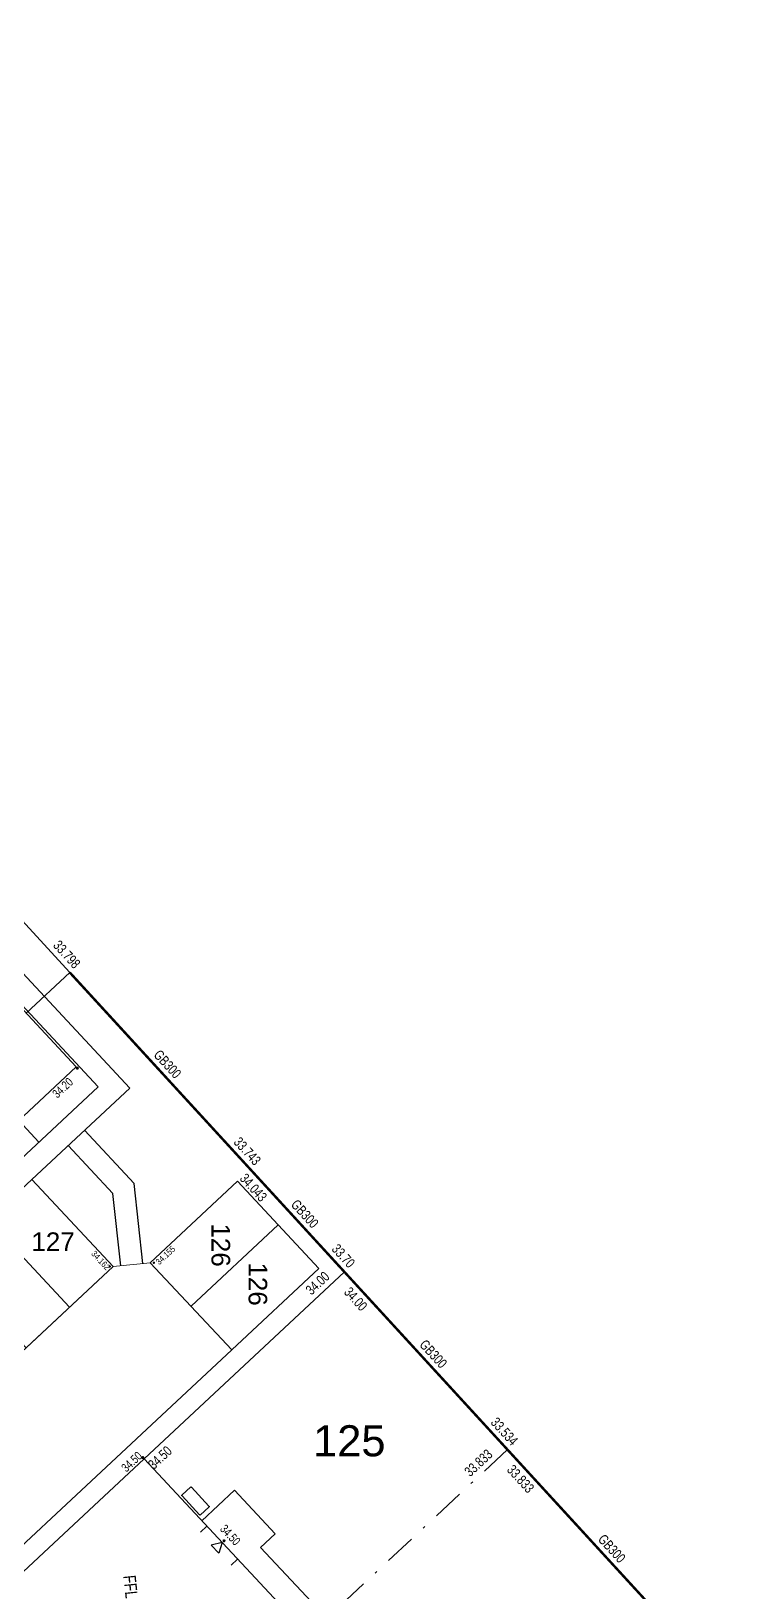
# Model space of a CAD drawing. Header units: metres. Extents: x 337936 to 338610, y 373199 to 374026.
# Drawn here: x 337989.9 to 338018.1, y 373963.2 to 374026 of the extents above; entities that cross this region are included whole.
import ezdxf

# ---------------------------------------------------------------- set-up
doc = ezdxf.new("R2010")
doc.units = ezdxf.units.M
doc.linetypes.add('DASHDOT', pattern=[25.4, 12.7, -6.35, 0, -6.35])
doc.linetypes.add('DASHED2', pattern=[0.375, 0.25, -0.125])
for name, color, linetype in [('A-WH_HT-Services-ASHP', 252, 'Continuous'), ('A-WH_HT-Wall-Structure', 252, 'Continuous'), ('DGL-Paths', 252, 'Continuous'), ('EXTERNAL_WORKS_BACK_OF_FOOTWAY_LEVELS', 7, 'Continuous'), ('HOUSE_EXTERNAL_LEVELS', 7, 'Continuous'), ('HOUSE_SLAB_LEVEL', 7, 'Continuous'), ('PLOT_BOUNDARY_ANNOTATION', 7, 'Continuous'), ('PLOT_BOUNDARY_GRAVEL_BOARD', 7, 'Continuous')]:
    doc.layers.add(name, color=color, linetype=linetype)
doc.layers.add('A-WH_HT-Wall-Door Openings', color=252, linetype='Continuous', plot=False)
for name, color, linetype, lineweight in [('DGL_BT Rear Fencing', 252, 'DASHDOT', 9), ('DGL_BT-Replacement Fence', 252, 'FENCELINE2', 9), ('DGL_BT-Screen Fence', 252, 'FENCELINE2', 9), ('DGL_DRIVE', 252, 'Continuous', 9), ('DGL_Plot Parking', 252, 'Continuous', 9), ('DGL_PlotNo', 252, 'Continuous', 9)]:
    doc.layers.add(name, color=color, linetype=linetype, lineweight=lineweight)
doc.layers.add('HOUSE_DOORS', color=3, linetype='Continuous', true_color=0x00ff00)
doc.styles.add('AnnotativeArial', font='arial.ttf', dxfattribs={"height": 2})
doc.styles.add('ESTROAD', font='arial.ttf', dxfattribs={"width": 0.75})
doc.linetypes.add('FENCELINE2', pattern='A,6.35,-2.54,[132,ltypeshp.shx,S=2.54,R=0,X=-2.54,Y=0],-2.54,25.4', length=36.83)

msp = doc.modelspace()

# ---------------------------------------------------------------- hatches: boundary and pattern name
at = {"layer": 'EXTERNAL_WORKS_BACK_OF_FOOTWAY_LEVELS'}
h = msp.add_hatch(color=256, dxfattribs=at)
edge = h.paths.add_edge_path(flags=17)
edge.add_ellipse((337993.073, 373976.305), major_axis=(0.0354, 0.0354), ratio=1, start_angle=45, end_angle=225, ccw=False)
edge.add_ellipse((337993.073, 373976.305), major_axis=(0.0354, 0.0354), ratio=1, start_angle=225, end_angle=405, ccw=False)
h = msp.add_hatch(color=256, dxfattribs=at)
edge = h.paths.add_edge_path(flags=17)
edge.add_ellipse((337994.847, 373976.455), major_axis=(0.0354, 0.0354), ratio=1, start_angle=45, end_angle=225, ccw=False)
edge.add_ellipse((337994.847, 373976.455), major_axis=(0.0354, 0.0354), ratio=1, start_angle=225, end_angle=405, ccw=False)
at = {"layer": 'HOUSE_EXTERNAL_LEVELS'}
h = msp.add_hatch(color=256, dxfattribs=at)
edge = h.paths.add_edge_path(flags=17)
edge.add_ellipse((337991.769, 373984.286), major_axis=(0.0448, 0.0448), ratio=1, start_angle=268.01996, end_angle=448.01996, ccw=False)
edge.add_ellipse((337991.769, 373984.286), major_axis=(0.0448, 0.0448), ratio=1, start_angle=88.01996, end_angle=268.01996, ccw=False)
h = msp.add_hatch(color=256, dxfattribs=at)
edge = h.paths.add_edge_path(flags=17)
edge.add_ellipse((337994.402, 373968.62), major_axis=(0.0448, 0.0448), ratio=1, start_angle=268, end_angle=448, ccw=False)
edge.add_ellipse((337994.402, 373968.62), major_axis=(0.0448, 0.0448), ratio=1, start_angle=88, end_angle=268, ccw=False)
h = msp.add_hatch(color=256, dxfattribs=at)
edge = h.paths.add_edge_path(flags=17)
edge.add_ellipse((337997.673, 373965.27), major_axis=(0.0448, 0.0448), ratio=1, start_angle=88, end_angle=268, ccw=False)
edge.add_ellipse((337997.673, 373965.27), major_axis=(0.0448, 0.0448), ratio=1, start_angle=268, end_angle=448, ccw=False)
h = msp.add_hatch(color=256, dxfattribs=at)
edge = h.paths.add_edge_path(flags=17)
edge.add_ellipse((337997.673, 373965.27), major_axis=(0.0448, 0.0448), ratio=1, start_angle=88, end_angle=268, ccw=False)
edge.add_ellipse((337997.673, 373965.27), major_axis=(0.0448, 0.0448), ratio=1, start_angle=268, end_angle=448, ccw=False)
h = msp.add_hatch(color=256, dxfattribs=at)
edge = h.paths.add_edge_path(flags=17)
edge.add_ellipse((337997.673, 373965.27), major_axis=(0.0448, 0.0448), ratio=1, start_angle=88, end_angle=268, ccw=False)
edge.add_ellipse((337997.673, 373965.27), major_axis=(0.0448, 0.0448), ratio=1, start_angle=268, end_angle=448, ccw=False)

# ---------------------------------------------------------------- linework, layer by layer
at = {"layer": 'A-WH_HT-Services-ASHP'}
msp.add_lwpolyline([(337996.731, 373966.313, -0.414214), (337996.688, 373966.314), (337995.982, 373967.071, -0.414214), (337995.984, 373967.113), (337996.319, 373967.426, -0.414214), (337996.361, 373967.424), (337997.067, 373966.667, -0.414214), (337997.066, 373966.625)], format="xyb", close=True, dxfattribs=at)
at = {"layer": 'A-WH_HT-Wall-Door Openings', "linetype": 'ByBlock'}
for p, q in [((337996.977, 373965.858), (337996.719, 373965.618)), ((337998.211, 373964.534), (337997.953, 373964.294))]:
    msp.add_line(p, q, dxfattribs=at)
at = {"layer": 'A-WH_HT-Wall-Structure', "lineweight": -3}
msp.add_lwpolyline([(337981.947, 373987.98), (337985.358, 373991.161), (337991.719, 373984.339), (337988.308, 373981.159)], dxfattribs=at)
msp.add_lwpolyline([(337987.959, 373962.511), (337993.553, 373956.512), (338000.046, 373962.567), (337994.452, 373968.566)], close=True, dxfattribs=at)
at = {"layer": 'DGL-Paths'}
for points in [[(337989.941, 373979.811), (337993.882, 373983.486), (337984.861, 373993.159), (337980.757, 373989.332), (337981.984, 373988.015), (337983.739, 373989.652), (337983.126, 373990.31), (337984.817, 373991.887), (337992.61, 373983.53), (337982.233, 373973.853), (337968.574, 373988.501), (337968.793, 373988.705)], [(337989.347, 373980.488), (337988.529, 373981.365), (337989.407, 373982.184), (337990.225, 373981.306)], [(337994.408, 373976.428), (337994.062, 373979.643), (337992.062, 373981.788)], [(337993.513, 373976.332), (337993.2, 373979.249), (337991.404, 373981.175)]]:
    msp.add_lwpolyline(points, dxfattribs=at)
at = {"layer": 'DGL-Paths', "flags": 128}
msp.add_lwpolyline([(337996.775, 373966.074), (337998.092, 373967.302), (337999.729, 373965.546), (337999.144, 373965.001), (338001.391, 373962.591)], dxfattribs=at)
at = {"layer": 'DGL_BT Rear Fencing', "ltscale": 0.1}
msp.add_lwpolyline([(338009.078, 373968.939), (338001.45, 373961.825)], dxfattribs=at)
at = {"layer": 'DGL_BT-Replacement Fence', "ltscale": 0.05}
for points in [[(337956.714, 374026.013), (337991.467, 373988.133)], [(338002.518, 373976.088), (337991.467, 373988.133)], [(338002.518, 373976.088), (338061.039, 373912.303)]]:
    msp.add_lwpolyline(points, dxfattribs=at)
at = {"layer": 'DGL_BT-Screen Fence', "ltscale": 0.03}
msp.add_line((337989.709, 373986.494), (337991.467, 373988.133), dxfattribs=at)
msp.add_lwpolyline([(337994.452, 373968.566), (338002.518, 373976.088)], dxfattribs=at)
at = {"layer": 'DGL_DRIVE'}
for p, q in [((337988.186, 373978.174), (337991.459, 373974.663)), ((337999.853, 373977.979), (337996.343, 373974.705))]:
    msp.add_line(p, q, dxfattribs=at)
for points in [[(337993.215, 373976.3), (337989.941, 373979.811), (337986.43, 373976.537), (337989.704, 373973.027)], [(337997.98, 373972.95), (338001.49, 373976.223), (337998.216, 373979.734), (337994.706, 373976.46)]]:
    msp.add_lwpolyline(points, close=True, dxfattribs=at)
msp.add_lwpolyline([(337978.068, 373962.175), (337993.215, 373976.3), (337994.706, 373976.46), (337997.98, 373972.95), (337982.823, 373958.816)], dxfattribs=at)
at = {"layer": 'HOUSE_DOORS'}
for p, q in [((337997.594, 373965.196), (337997.155, 373965.095)), ((337997.594, 373965.196), (337997.155, 373965.095)), ((337997.594, 373965.196), (337997.155, 373965.095)), ((337997.155, 373965.095), (337997.462, 373964.766)), ((337997.155, 373965.095), (337997.462, 373964.766)), ((337997.155, 373965.095), (337997.462, 373964.766)), ((337997.594, 373965.196), (337997.462, 373964.766)), ((337997.594, 373965.196), (337997.462, 373964.766)), ((337997.594, 373965.196), (337997.462, 373964.766))]:
    msp.add_line(p, q, dxfattribs=at)
at = {"layer": 'PLOT_BOUNDARY_GRAVEL_BOARD', "color": 130, "linetype": 'DASHED2', "ltscale": 2, "const_width": 0.1}
for points in [[(337991.467, 373988.133), (337998.732, 373980.215)], [(337998.732, 373980.215), (338002.518, 373976.088)], [(338002.518, 373976.088), (338009.078, 373968.939)], [(338009.078, 373968.939), (338016.889, 373960.424)]]:
    msp.add_lwpolyline(points, dxfattribs=at)

# ---------------------------------------------------------------- texts
at = {"layer": 'DGL_Plot Parking', "insert": (337990.79, 373977.303), "char_height": 0.75, "attachment_point": 5, "style": 'AnnotativeArial'}
msp.add_mtext('127', dxfattribs=at)
at = {"layer": 'DGL_Plot Parking', "char_height": 0.75, "attachment_point": 5, "rotation": 270, "style": 'AnnotativeArial'}
for insert in [(337997.537, 373977.168), (337999.029, 373975.599)]:
    msp.add_mtext('126', dxfattribs=dict(at, insert=insert))
at = {"layer": 'DGL_PlotNo', "insert": (338002.715, 373969.284), "char_height": 1.25, "width": 2.66537, "attachment_point": 5, "style": 'AnnotativeArial'}
msp.add_mtext('125', dxfattribs=at)
at = {"layer": 'EXTERNAL_WORKS_BACK_OF_FOOTWAY_LEVELS', "linetype": 'Continuous', "style": 'ESTROAD', "width": 0.75}
for s, rotation, p in [('34.162', 313, (337992.305, 373976.802)), ('34.155', 43, (337995.065, 373976.353))]:
    msp.add_text(s, height=0.25, rotation=rotation, dxfattribs=at).set_placement(p)
at = {"layer": 'HOUSE_DOORS', "color": 100, "linetype": 'Continuous', "style": 'ESTROAD', "width": 0.75}
msp.add_text('34.50', height=0.35, rotation=313, dxfattribs=at).set_placement((337997.485, 373965.72))
at = {"layer": 'HOUSE_EXTERNAL_LEVELS', "color": 0, "linetype": 'Continuous', "style": 'ESTROAD', "width": 0.75}
for s, rotation, p in [('34.20', 43.01996, (337990.961, 373983.055)), ('34.50', 43, (337993.74, 373968.009))]:
    msp.add_text(s, height=0.35, rotation=rotation, dxfattribs=at).set_placement(p)
at = {"layer": 'HOUSE_SLAB_LEVEL', "color": 1, "linetype": 'Continuous', "true_color": 0xff0000, "style": 'ESTROAD', "width": 0.75}
msp.add_text('FFL 34.650', height=0.5, rotation=276, dxfattribs=at).set_placement((337993.616, 373963.855))
at = {"layer": 'PLOT_BOUNDARY_ANNOTATION', "linetype": 'Continuous', "style": 'ESTROAD', "width": 0.75}
for s, rotation, p in [('33.798', 312.53558, (337990.766, 373989.204)), ('GB300', 312.53558, (337994.81, 373984.795)), ('33.743', 312.53558, (337998.031, 373981.285)), ('34.043', 312.53558, (337998.277, 373979.821)), ('GB300', 312.53558, (338000.336, 373978.773)), ('33.70', 312.53558, (338001.975, 373976.986)), ('34.00', 43, (338001.189, 373975.132)), ('34.00', 312.53558, (338002.472, 373975.249)), ('GB300', 312.53558, (338005.509, 373973.135)), ('33.534', 312.53558, (338008.377, 373970.008)), ('34.50', 43, (337994.849, 373968.114)), ('33.833', 43, (338007.578, 373967.823)), ('33.833', 312.53558, (338009.031, 373968.099)), ('GB300', 312.53558, (338012.694, 373965.303))]:
    msp.add_text(s, height=0.4, rotation=rotation, dxfattribs=at).set_placement(p)

doc.saveas('drawing.dxf')
